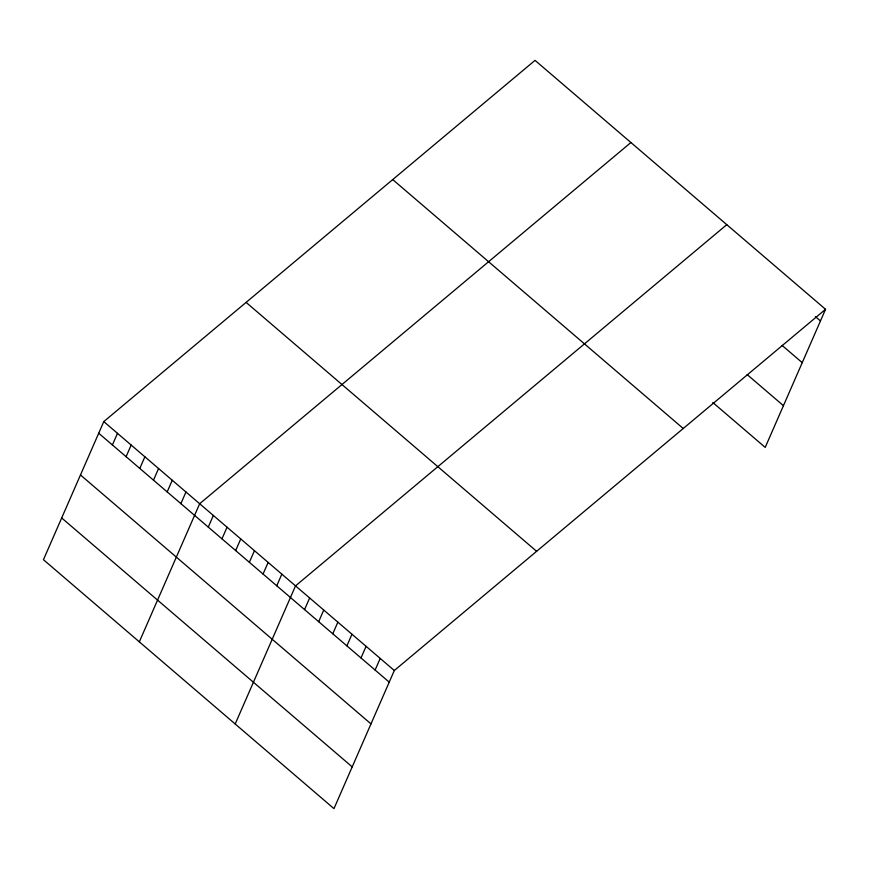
<?xml version="1.0" encoding="UTF-8"?>
<svg xmlns="http://www.w3.org/2000/svg" width="869" height="869" viewBox="0 0 869 869"><rect width="100%" height="100%" fill="white"/><g stroke="black" fill="none" stroke-linecap="round" stroke-linejoin="round"><path stroke-width="1.3" d="M103.791 421.595L43.45 559.701L333.968 808.626L394.309 670.51L825.55 309.299L535.032 60.374L103.791 421.595L394.309 670.51M112.405 444.961L117.489 433.327M126.092 456.692L131.176 445.058M139.79 468.434L144.873 456.801M153.487 480.166L158.571 468.532M167.185 491.897L172.268 480.264M180.882 503.64L185.966 492.006M139.322 641.843L199.664 503.738L630.905 142.527M208.278 527.103L213.35 515.469M221.964 538.834L227.048 527.211M235.662 550.577L240.746 538.943M249.36 562.308L254.443 550.674M263.057 574.04L268.141 562.406M276.755 585.782L281.838 574.148M235.195 723.986L295.525 585.88L726.777 224.669M304.563 609.604L309.646 597.97M318.673 621.693L323.757 610.06M332.784 633.783L337.867 622.15M346.894 645.873L351.978 634.24M361.004 657.963L366.088 646.33M375.115 670.053L380.198 658.42M825.55 309.299L765.209 447.405L712.797 402.499M815.426 316.62L820.466 320.933M782.078 345.395L802.228 362.666M747.166 374.582L783.447 405.671M392.723 179.579L683.24 428.504M246.101 302.39L536.618 551.315M98.708 433.229L389.225 682.143M80.469 474.963L370.987 723.888M61.688 517.967L352.206 766.882"/></g></svg>
